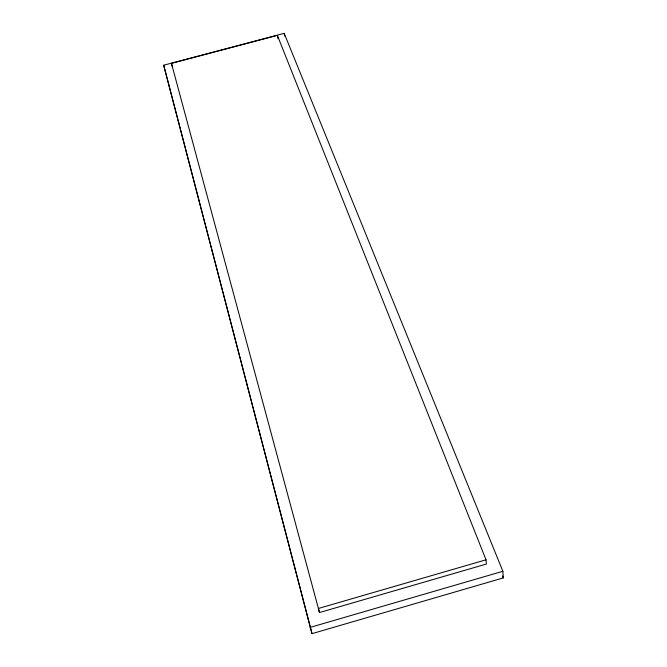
<?xml version="1.0" encoding="UTF-8"?>
<svg xmlns="http://www.w3.org/2000/svg" width="667" height="667" viewBox="0 0 667 667"><rect width="100%" height="100%" fill="white"/><g stroke="black" fill="none" stroke-linecap="round" stroke-linejoin="round"><path stroke-width="1" d="M319.501 612.539L486.385 564.049L486.026 559.805L277.364 35.376L171.444 63.382L319.501 612.539L318.359 608.487L486.026 559.805M310.13 627.397L502.876 571.286L284.184 33.35L163.69 65.208L311.998 633.65L503.31 577.905L502.876 571.286M502.526 575.971L503.31 577.905M163.69 65.208L311.998 633.65M171.444 63.382L172.595 67.525M277.364 35.376L278.031 38.744M284.184 33.35L284.726 36.176"/></g></svg>
